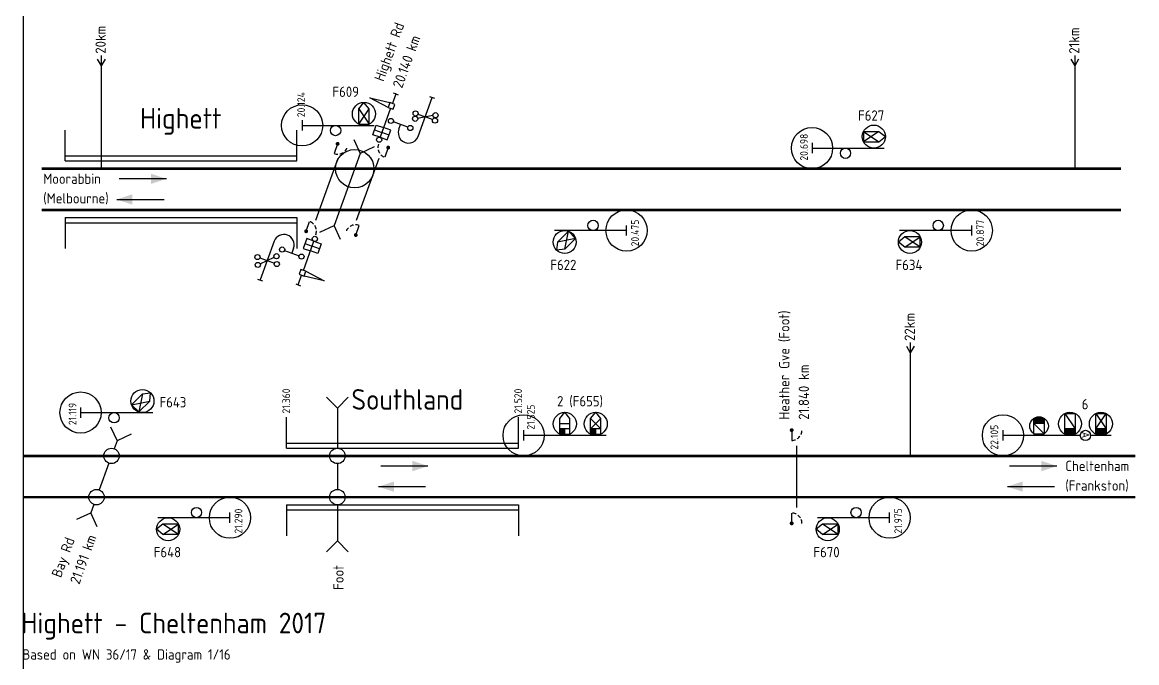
# Model space of a CAD drawing. Extents: x -202 to 266, y -88 to 284.
# Drawn here: x -132.9 to 83.4, y -87.8 to 36.6 of the extents above; entities that cross this region are included whole.
import ezdxf

# ---------------------------------------------------------------- set-up
doc = ezdxf.new("R2010")
doc.units = 0
doc.linetypes.add('DASHED2', pattern=[0.375, 0.25, -0.125])
doc.layers.get('0').update_dxf_attribs({"linetype": 'CONTINUOUS'})
doc.layers.add('CONST', color=1, linetype='CONTINUOUS')
doc.layers.add('LINE', color=5, linetype='CONTINUOUS')
doc.styles.get("Standard").update_dxf_attribs({"font": 'ISOCP'})

msp = doc.modelspace()

# ---------------------------------------------------------------- linework, layer by layer
for p, q in [((-118.37142, 29.43936), (-117.62142, 28.14032)), ((-117.62142, 30.14032), (-117.62142, 28.14032)), ((-116.87142, 29.43936), (-117.62142, 28.14032)), ((70.59074, 29.43936), (71.34074, 28.14032)), ((71.34074, 30.14032), (71.34074, 28.14032)), ((72.09074, 29.43936), (71.34074, 28.14032)), ((-61.91542, 20.04513), (-65.50318, 21.88305)), ((-65.50318, 21.88305), (-61.5734, 20.98482)), ((-60.41952, 22.6932), (-61.10356, 20.81381)), ((-60.41952, 22.6932), (-61.10356, 20.81381)), ((-60.41952, 22.6932), (-60.89649, 22.84319)), ((-60.41952, 22.6932), (-59.95772, 22.50151)), ((-56.08667, 14.424), (-53.35051, 21.94154)), ((-52.88066, 21.77053), (-53.82035, 22.11255)), ((-67.62283, 19.79379), (-66.62283, 21.02986)), ((-67.62283, 16.79379), (-67.62283, 19.79379)), ((-67.62283, 19.79379), (-65.62283, 16.79379)), ((-67.62283, 16.79379), (-65.62283, 19.79379)), ((-65.62283, 19.79379), (-66.62283, 21.02986)), ((-65.62283, 16.79379), (-65.62283, 19.79379)), ((-61.44558, 19.87412), (-63.4977, 14.23596)), ((-61.44558, 19.87412), (-63.4977, 14.23596)), ((-61.5734, 20.98482), (-61.91542, 20.04513)), ((-61.91542, 20.04513), (-60.97573, 19.70311)), ((-61.10356, 20.81381), (-61.5734, 20.98482)), ((-60.63371, 20.6428), (-61.10356, 20.81381)), ((-60.97573, 19.70311), (-60.63371, 20.6428)), ((-78.62283, 17.55772), (-78.62283, 15.55772)), ((-53.24137, 18.44324), (-56.1958, 17.9223)), ((-53.30905, 17.66974), (-56.12812, 18.6958)), ((-124.62142, 9.64032), (-124.62142, 15.64032)), ((-79.62142, 9.64032), (-79.62142, 15.64032)), ((-78.62283, 16.55772), (-73.62283, 16.55772)), ((-73.62283, 16.55772), (-70.62283, 16.55772)), ((-70.62283, 16.55772), (-64.62283, 16.55772)), ((-67.62283, 16.79379), (-65.62283, 16.79379)), ((-64.90724, 14.74899), (-64.2232, 16.62838)), ((-64.56522, 15.68868), (-63.15568, 15.17565)), ((-64.2232, 16.62838), (-62.81366, 16.11535)), ((-61.74614, 14.66262), (-63.15568, 15.17565)), ((-61.40412, 15.60232), (-62.81366, 16.11535)), ((-62.08816, 13.72293), (-61.40412, 15.60232)), ((-58.09388, 16.21874), (-60.91296, 17.2448)), ((-59.84544, 15.79208), (-59.50342, 16.73177)), ((30.34074, 15.37639), (30.34074, 13.37639)), ((30.34074, 15.37639), (33.34074, 13.37639)), ((33.34074, 15.37639), (30.34074, 13.37639)), ((30.34074, 15.37639), (33.34074, 15.37639)), ((33.34074, 15.37639), (34.57681, 14.37639)), ((-68.60551, 13.82107), (-67.33766, 11.10215)), ((-63.4977, 14.23596), (-64.90724, 14.74899)), ((-63.4977, 14.23596), (-62.08816, 13.72293)), ((20.34074, 13.14032), (20.34074, 11.14032)), ((30.34074, 13.37639), (33.34074, 13.37639)), ((33.34074, 13.37639), (34.57681, 14.37639)), ((-67.33766, 11.10215), (-72.43324, -2.89785)), ((-71.73621, 12.96754), (-72.42025, 11.08816)), ((-71.73621, 12.96754), (-72.42025, 11.08816)), ((-64.61873, 12.37), (-67.33766, 11.10215)), ((-61.90741, 12.23832), (-62.59145, 10.35893)), ((20.34074, 12.14032), (25.34074, 12.14032)), ((25.34074, 12.14032), (28.34074, 12.14032)), ((28.34074, 12.14032), (34.34074, 12.14032)), ((-124.62142, 10.64032), (-79.62142, 10.64032)), ((-124.62142, 9.64032), (-79.62142, 9.64032)), ((-71.66772, 10.09522), (-76.03536, -1.90478)), ((-63.74058, 10.09522), (-68.10822, -1.90478)), ((-104.95626, 6.17469), (-114.12531, 6.17469)), ((-114.5656, 2.17339), (-105.39655, 2.17339)), ((-124.62142, -1.35968), (-79.62142, -1.35968)), ((-124.62142, -1.35968), (-124.62142, -7.35968)), ((-79.62142, -1.35968), (-79.62142, -7.35968)), ((-77.84257, -4.00587), (-77.15853, -2.12648)), ((-77.84257, -4.00587), (-77.15853, -2.12648)), ((-124.62142, -2.35968), (-79.62142, -2.35968)), ((-75.15216, -4.16571), (-72.43324, -2.89785)), ((-71.16539, -5.61678), (-72.43324, -2.89785)), ((-68.21031, -4.73509), (-67.52627, -2.8557)), ((-23.65926, -3.85968), (-29.65926, -3.85968)), ((-26.95215, -3.97442), (-29.07347, -6.09574)), ((-27.65926, -7.50996), (-26.95215, -3.97442)), ((-25.53794, -5.38864), (-26.95215, -3.97442)), ((-20.65926, -3.85968), (-23.65926, -3.85968)), ((-15.65926, -3.85968), (-20.65926, -3.85968)), ((-15.65926, -4.85968), (-15.65926, -2.85968)), ((43.34074, -3.85968), (37.34074, -3.85968)), ((46.34074, -3.85968), (43.34074, -3.85968)), ((51.34074, -3.85968), (46.34074, -3.85968)), ((51.34074, -4.85968), (51.34074, -2.85968)), ((-84.04374, -5.93813), (-86.7799, -13.45567)), ((-77.7321, -5.44287), (-78.41614, -7.32226)), ((-78.37468, -11.59406), (-76.32256, -5.9559)), ((-78.37468, -11.59406), (-76.32256, -5.9559)), ((-78.07412, -6.38256), (-76.66458, -6.89559)), ((-76.32256, -5.9559), (-77.7321, -5.44287)), ((-76.32256, -5.9559), (-74.91302, -6.46893)), ((-74.91302, -6.46893), (-75.59706, -8.34832)), ((-29.07347, -6.09574), (-29.2404, -7.67688)), ((-25.53794, -5.38864), (-29.07347, -6.09574)), ((-25.53794, -5.38864), (-27.65926, -7.50996)), ((38.34074, -5.09574), (37.10467, -6.09574)), ((38.34074, -7.09574), (37.10467, -6.09574)), ((41.34074, -5.09574), (38.34074, -5.09574)), ((41.34074, -7.09574), (38.34074, -5.09574)), ((38.34074, -7.09574), (41.34074, -5.09574)), ((41.34074, -7.09574), (41.34074, -5.09574)), ((-82.03653, -7.73287), (-79.21745, -8.75893)), ((-80.28497, -7.30621), (-80.62699, -8.2459)), ((-78.41614, -7.32226), (-77.0066, -7.83529)), ((-75.59706, -8.34832), (-77.0066, -7.83529)), ((-75.25504, -7.40862), (-76.66458, -6.89559)), ((-27.65926, -7.50996), (-29.2404, -7.67688)), ((41.34074, -7.09574), (38.34074, -7.09574)), ((-86.82136, -9.18387), (-84.00228, -10.20993)), ((-86.77128, -10.33083), (-84.05236, -9.06297)), ((-79.40074, -14.41313), (-78.7167, -12.53375)), ((-79.40074, -14.41313), (-78.7167, -12.53375)), ((-78.84453, -11.42305), (-79.18655, -12.36274)), ((-79.18655, -12.36274), (-78.7167, -12.53375)), ((-77.90484, -11.76507), (-78.84453, -11.42305)), ((-78.7167, -12.53375), (-78.24686, -12.70476)), ((-78.24686, -12.70476), (-77.90484, -11.76507)), ((-74.31708, -13.60299), (-78.24686, -12.70476)), ((-77.90484, -11.76507), (-74.31708, -13.60299)), ((-87.24974, -13.28466), (-86.31005, -13.62668)), ((-79.87059, -14.24212), (-78.9309, -14.58415)), ((39.40459, -25.63565), (39.40459, -27.63565)), ((38.65459, -26.33661), (39.40459, -27.63565)), ((40.15459, -26.33661), (39.40459, -27.63565)), ((-111.74416, -37.68782), (-109.62284, -35.5665)), ((-109.62284, -35.5665), (-110.32995, -39.10203)), ((-109.62284, -35.5665), (-108.0417, -35.39957)), ((-108.20863, -36.98071), (-108.0417, -35.39957)), ((-73.89666, -36.22971), (-71.77534, -38.35103)), ((-69.65402, -36.22971), (-71.77534, -38.35103)), ((-121.62284, -38.21678), (-121.62284, -40.21678)), ((-111.74416, -37.68782), (-108.20863, -36.98071)), ((-111.74416, -37.68782), (-110.32995, -39.10203)), ((-110.32995, -39.10203), (-108.20863, -36.98071)), ((-121.62284, -39.21678), (-116.62284, -39.21678)), ((-116.62284, -39.21678), (-113.62284, -39.21678)), ((-113.62284, -39.21678), (-107.62284, -39.21678)), ((-81.63184, -46.13565), (-81.63184, -40.13565)), ((-36.63184, -46.13565), (-36.63184, -40.13565)), ((-28.63184, -40.39958), (-27.63184, -39.16352)), ((-28.63184, -43.39958), (-28.63184, -40.39958)), ((-26.63184, -40.39958), (-27.63184, -39.16352)), ((-26.63184, -43.39958), (-26.63184, -40.39958)), ((-22.63184, -40.39958), (-21.63184, -39.16352)), ((-22.63184, -40.39958), (-20.63184, -42.39958)), ((-22.63184, -42.39958), (-20.63184, -40.39958)), ((-22.63184, -43.39958), (-22.63184, -40.39958)), ((-20.63184, -40.39958), (-21.63184, -39.16352)), ((-20.63184, -43.39958), (-20.63184, -40.39958)), ((63.40459, -40.33288), (65.40459, -40.33288)), ((63.40459, -43.33288), (63.40459, -40.33288)), ((65.40459, -40.33288), (65.40459, -43.33288)), ((69.40459, -39.39958), (71.40459, -42.39958)), ((69.40459, -39.39958), (71.40459, -39.39958)), ((69.40459, -43.39958), (69.40459, -39.39958)), ((71.40459, -39.39958), (71.40459, -43.39958)), ((75.40459, -39.39958), (77.40459, -42.39958)), ((75.40459, -42.39958), (77.40459, -39.39958)), ((75.40459, -39.39958), (77.40459, -39.39958)), ((75.40459, -43.39958), (75.40459, -39.39958)), ((77.40459, -39.39958), (77.40459, -43.39958)), ((-115.81268, -41.9549), (-114.54482, -44.67383)), ((-35.63184, -42.63565), (-35.63184, -44.63565)), ((-26.63184, -41.39958), (-28.63184, -41.39958)), ((-26.63184, -42.39958), (-28.63184, -42.39958)), ((-27.63184, -43.39958), (-27.63184, -42.39958)), ((-20.63184, -42.39958), (-22.63184, -42.39958)), ((-21.63184, -43.39958), (-21.63184, -42.39958)), ((16.39694, -42.62151), (16.39694, -44.62151)), ((16.39694, -42.62151), (16.39694, -44.62151)), ((57.40459, -42.63565), (57.40459, -44.63565)), ((63.40459, -41.33288), (65.40459, -43.33288)), ((65.40459, -41.33288), (63.40459, -41.33288)), ((71.40459, -42.39958), (69.40459, -42.39958)), ((77.40459, -42.39958), (75.40459, -42.39958)), ((-114.54482, -44.67383), (-115.10981, -46.22611)), ((-111.8259, -43.40597), (-114.54482, -44.67383)), ((-81.63184, -45.13565), (-36.63184, -45.13565)), ((-35.63184, -43.63565), (-31.63184, -43.63565)), ((-31.63184, -43.63565), (-25.63184, -43.63565)), ((-28.63184, -43.39958), (-26.63184, -43.39958)), ((-25.63184, -43.63565), (-19.63184, -43.63565)), ((-22.63184, -43.39958), (-20.63184, -43.39958)), ((57.40459, -43.63565), (60.40459, -43.63565)), ((60.40459, -43.63565), (66.40459, -43.63565)), ((63.40459, -43.33288), (65.40459, -43.33288)), ((66.40459, -43.63565), (72.40459, -43.63565)), ((69.40459, -43.39958), (71.40459, -43.39958)), ((74.40418, -43.63565), (78.40459, -43.63565)), ((75.40459, -43.39958), (77.40459, -43.39958)), ((-81.63184, -46.13565), (-36.63184, -46.13565)), ((17.36816, -57.68076), (17.36816, -45.68076)), ((17.36816, -57.68076), (17.36816, -45.68076)), ((-116.13587, -49.04519), (-118.02157, -54.22611)), ((-54.20435, -49.60128), (-63.3734, -49.60128)), ((67.8644, -49.60128), (58.69536, -49.60128)), ((-63.81369, -53.60259), (-54.64464, -53.60259)), ((58.25506, -53.60259), (67.42411, -53.60259)), ((-119.04763, -57.04519), (-119.64041, -58.67383)), ((-81.63184, -57.13565), (-36.63184, -57.13565)), ((-81.63184, -57.13565), (-81.63184, -63.13565)), ((-81.63184, -58.13565), (-36.63184, -58.13565)), ((-36.63184, -57.13565), (-36.63184, -63.13565)), ((-122.35933, -59.94168), (-119.64041, -58.67383)), ((-118.37255, -61.39275), (-119.64041, -58.67383)), ((-100.62284, -59.63565), (-106.62284, -59.63565)), ((-97.62284, -59.63565), (-100.62284, -59.63565)), ((-92.62284, -59.63565), (-97.62284, -59.63565)), ((-92.62284, -60.63565), (-92.62284, -58.63565)), ((16.39694, -60.72615), (16.39694, -58.72615)), ((16.39694, -60.72615), (16.39694, -58.72615)), ((27.40459, -59.63565), (21.40459, -59.63565)), ((30.40459, -59.63565), (27.40459, -59.63565)), ((35.40459, -59.63565), (30.40459, -59.63565)), ((35.40459, -60.63565), (35.40459, -58.63565)), ((-105.62284, -60.87172), (-106.85891, -61.87172)), ((-105.62284, -62.87172), (-106.85891, -61.87172)), ((-105.62284, -62.87172), (-102.62284, -60.87172)), ((-102.62284, -62.87172), (-105.62284, -60.87172)), ((-102.62284, -60.87172), (-105.62284, -60.87172)), ((-102.62284, -62.87172), (-102.62284, -60.87172)), ((22.40459, -60.87172), (21.16852, -61.87172)), ((22.40459, -62.87172), (21.16852, -61.87172)), ((22.40459, -62.87172), (25.40459, -60.87172)), ((25.40459, -62.87172), (22.40459, -60.87172)), ((25.40459, -60.87172), (22.40459, -60.87172)), ((25.40459, -62.87172), (25.40459, -60.87172)), ((-102.62284, -62.87172), (-105.62284, -62.87172)), ((-73.89666, -66.25601), (-71.77534, -64.13469)), ((-69.65402, -66.25601), (-71.77534, -64.13469)), ((25.40459, -62.87172), (22.40459, -62.87172))]:
    msp.add_line(p, q)
at = {"ltscale": 3}
for p, q in [((-71.77534, -38.35103), (-71.77534, -46.13565)), ((-71.77534, -49.13565), (-71.77534, -54.13565)), ((-71.77534, -57.13565), (-71.77534, -64.13469))]:
    msp.add_line(p, q, dxfattribs=at)
at = {"const_width": 0.375}
for points in [[(-71.91241, 13.03167, -1), (-71.56002, 12.90341, -1)], [(-71.91241, 13.03167, -1), (-71.56002, 12.90341, -1)], [(-61.73122, 12.17419, 1), (-62.08361, 12.30244, 1)], [(-78.01876, -3.94174, 1), (-77.66638, -4.07, 1)], [(-78.01876, -3.94174, 1), (-77.66638, -4.07, 1)], [(-68.03412, -4.79922, -1), (-68.38651, -4.67096, -1)], [(16.20944, -42.62151, -1), (16.58444, -42.62151, -1)], [(16.20944, -42.62151, -1), (16.58444, -42.62151, -1)], [(16.20944, -60.72615, 1), (16.58444, -60.72615, 1)], [(16.20944, -60.72615, 1), (16.58444, -60.72615, 1)]]:
    msp.add_lwpolyline(points, format="xyb", close=True, dxfattribs=at)
at = {"const_width": 0.5}
for points in [[(-129.14407, 8.14032), (80.28129, 8.14032)], [(-129.14407, 0.14032), (80.28129, 0.14032)], [(-132.68229, -47.63565), (83.11, -47.63565)], [(-132.68229, -55.63565), (83.11, -55.63565)]]:
    msp.add_lwpolyline(points, dxfattribs=at)
for centre, radius in [((-66.62283, 18.79379), 2.23607), ((-61.3828, 17.41581), 0.5), ((-56.6882, 17.83547), 0.5), ((-56.59797, 18.86681), 0.5), ((-52.8392, 17.49873), 0.5), ((-52.74897, 18.53007), 0.5), ((-72.12283, 15.55772), 1), ((-57.62403, 16.04773), 0.5), ((32.34074, 14.37639), 2.23607), ((-63.66871, 13.76612), 0.5), ((26.84074, 11.14032), 1), ((-22.15926, -2.85968), 1), ((44.84074, -2.85968), 1), ((-27.65926, -6.09574), 2.23607), ((39.34074, -6.09574), 2.23607), ((-76.15155, -5.48606), 0.5), ((-87.2912, -9.01286), 0.5), ((-83.5992, -8.85167), 0.5), ((-82.50637, -7.56186), 0.5), ((-78.7476, -8.92994), 0.5), ((-87.22443, -10.54214), 0.5), ((-83.53243, -10.38094), 0.5), ((-109.62284, -36.98071), 2.23607), ((-115.12284, -40.21678), 1), ((-27.63184, -41.39958), 2.23607), ((-21.63184, -41.39958), 2.23607), ((64.40459, -41.83288), 1.80278), ((70.40459, -41.39958), 2.23607), ((76.40459, -41.39958), 2.23607), ((73.40437, -43.65485), 1), ((-99.12284, -58.63565), 1), ((28.90459, -58.63565), 1), ((-104.62284, -61.87172), 2.23607), ((23.40459, -61.87172), 2.23607)]:
    msp.add_circle(centre, radius)
for centre, start, end in [((-57.96605, 15.10804), 160, 340), ((-82.16435, -6.62217), 340, 160)]:
    msp.add_arc(centre, 2, start, end)
at = {"linetype": 'DASHED2', "ltscale": 3}
for centre, start, end in [((-71.73621, 12.96754), 250, 340), ((-71.73621, 12.96754), 250, 340), ((-61.90741, 12.23832), 160, 250), ((-77.84257, -4.00587), 340, 70), ((-77.84257, -4.00587), 340, 70), ((-68.21031, -4.73509), 70, 160), ((16.39694, -42.62151), 270, 0), ((16.39694, -42.62151), 270, 0), ((16.39694, -60.72615), 0, 90), ((16.39694, -60.72615), 0, 90)]:
    msp.add_arc(centre, 2, start, end, dxfattribs=at)
for points in [[(-104.95626, 6.17469), (-107.95626, 7.17469), (-107.95626, 5.17469)], [(-114.5656, 2.17339), (-111.5656, 1.17339), (-111.5656, 3.17339)], [(63.40459, -40.33288), (65.40459, -40.33288), (63.40459, -41.33288), (65.40459, -41.33288)], [(-28.63184, -42.39958), (-27.63184, -42.39958), (-28.63184, -43.39958), (-27.63184, -43.39958)], [(-22.63184, -42.39958), (-21.63184, -42.39958), (-22.63184, -43.39958), (-21.63184, -43.39958)], [(69.40459, -42.39958), (71.40459, -42.39958), (69.40459, -43.39958), (71.40459, -43.39958)], [(75.40459, -42.39958), (77.40459, -42.39958), (75.40459, -43.39958), (77.40459, -43.39958)], [(-54.20435, -49.60128), (-57.20435, -48.60128), (-57.20435, -50.60128)], [(67.8644, -49.60128), (64.8644, -48.60128), (64.8644, -50.60128)], [(-63.81369, -53.60259), (-60.81369, -54.60259), (-60.81369, -52.60259)], [(58.25506, -53.60259), (61.25506, -54.60259), (61.25506, -52.60259)]]:
    msp.add_solid(points)
at = {"layer": 'CONST'}
for p, q in [((-117.62142, 28.14032), (-117.62142, 8.14032)), ((71.34074, 28.14032), (71.34074, 8.14032)), ((39.40459, -27.63565), (39.40459, -47.63565))]:
    msp.add_line(p, q, dxfattribs=at)
for centre, radius in [((-78.62283, 16.55772), 4), ((20.34074, 12.14032), 4), ((-68.41567, 8.14032), 3.72454), ((-15.65926, -3.85968), 4), ((51.34074, -3.85968), 4), ((-121.62284, -39.21678), 4), ((-35.63184, -43.63565), 4), ((57.40459, -43.63565), 4), ((-115.62284, -47.63565), 1.5), ((-71.77534, -47.63565), 1.5), ((-118.5346, -55.63565), 1.5), ((-92.62284, -59.63565), 4), ((-71.77534, -55.63565), 1.5), ((35.40459, -59.63565), 4)]:
    msp.add_circle(centre, radius, dxfattribs=at)
at = {"layer": 'LINE'}
msp.add_xline((-132.68229, 28.59893), (0, 1), dxfattribs=at)

# ---------------------------------------------------------------- texts
for s, height, rotation, p in [('20km', 2, 90, (-116.72787, 30.47103)), ('Highett Rd', 2, 70, (-62.80143, 24.93035)), ('21km', 2, 90, (72.23429, 30.47103)), ('20.140 km', 2, 70, (-59.2306, 23.63067)), ('20.124', 1.5, 90, (-78.05508, 18.15475)), ('20.698', 1.5, 90, (19.53252, 9.71127)), ('20.475', 1.5, 90, (-13.26171, -6.92671)), ('20.877', 1.5, 90, (53.73829, -6.92671)), ('Heather Gve (Foot)', 2, 90, (15.95206, -40.60701)), ('22km', 2, 90, (40.29814, -25.30495)), ('21.840 km', 2, 90, (19.75206, -40.60701)), ('21.360', 1.5, 90, (-80.95521, -39.38731)), ('21.520', 1.5, 90, (-35.94113, -39.38731)), ('21.119', 1.5, 90, (-122.43106, -41.64584)), ('21.525', 1.5, 90, (-33.48403, -42.52961)), ('22.105', 1.5, 90, (56.4761, -46.40196)), ('A', 1.5, 270, (72.71017, -42.95637)), ('21.290', 1.5, 90, (-90.22529, -62.70268)), ('21.975', 1.5, 90, (37.80214, -62.70268)), ('Bay Rd', 2, 70, (-125.43919, -71.40105)), ('21.191 km', 2, 70, (-121.86836, -72.70073)), ('Foot', 2, 90, (-70.56679, -73.64012))]:
    msp.add_text(s, height=height, rotation=rotation).set_placement(p)
for s, height, p in [('F609', 2, (-72.72812, 22.08263)), ('Highett', 4, (-110.07048, 15.93705)), ('F627', 2, (29.28226, 17.46884)), ('Moorabbin', 2, (-128.86791, 5.19272)), ('(Melbourne)', 2, (-128.86791, 1.39272)), ('F622', 2, (-30.44179, -11.54198)), ('F634', 2, (36.55821, -11.54198)), ('F643', 2, (-106.29286, -38.20894)), ('Southland', 4, (-69.04658, -38.66056)), ('2 (F655)', 2, (-29.13991, -38.01255)), ('6', 2, (72.68234, -38.60173)), ('Cheltenham', 2, (69.5066, -50.58325)), ('(Frankston)', 2, (69.5066, -54.38325)), ('F648', 2, (-107.40537, -67.31795)), ('F670', 2, (20.62206, -67.31795)), ('Highett - Cheltenham 2017', 4, (-133.11278, -82.08507)), ('Based on WN 36/17 & Diagram 1/16', 2, (-132.91621, -87.19132))]:
    msp.add_text(s, height=height).set_placement(p)

doc.saveas('drawing.dxf')
